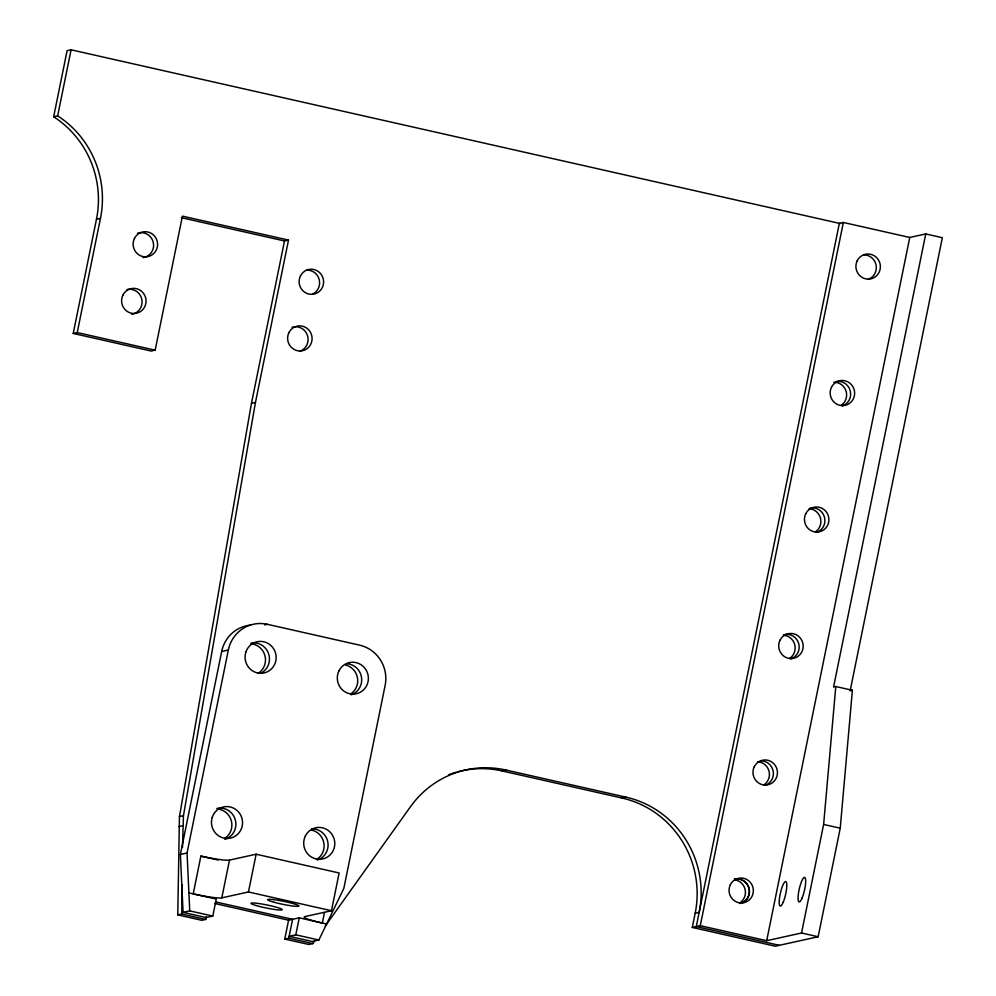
<?xml version="1.0" encoding="UTF-8"?>
<svg xmlns="http://www.w3.org/2000/svg" width="996" height="996" viewBox="0 0 996 996"><rect width="100%" height="100%" fill="white"/><g stroke="black" fill="none" stroke-linecap="round" stroke-linejoin="round"><path stroke-width="1.49" d="M206.346 916.519L205.749 919.433L201.752 920.304L177.774 914.888L179.454 816.546L251.465 403.33L284.495 240.97L288.504 240.098L255.462 402.446L183.451 815.662L182.492 847.409M177.774 914.888L181.77 914.017L182.094 884.585M692.282 927.45L700.275 925.682L766.683 940.685L801.543 933.003L823.63 824.451L835.781 686.53L852.389 690.278L840.238 828.199L818.152 936.75L775.286 946.2L692.282 927.45L695.171 913.295A96.786 94.085 77.6 0 0 622.139 798.07L501.934 770.904A96.786 94.085 77.6 0 0 457.326 771.912M288.504 240.098L182.43 216.132L155.164 350.169L151.168 351.053L73.231 333.448L96.463 219.269A96.786 94.085 77.6 0 0 53.66 116.756L67.093 50.684L71.09 49.8L840.425 223.59M73.231 333.448L77.227 332.564L100.459 218.398A96.786 94.085 77.6 0 0 57.656 115.872L71.09 49.8M188.904 892.902L216.257 899.077L212.795 916.071L206.135 917.54L183.077 912.336L180.388 854.456L221.672 651.521A33.876 32.93 77.6 0 1 250.656 625.102M212.795 916.071L189.738 910.867L187.049 852.987L228.333 650.052A33.876 32.93 77.6 0 1 267.339 624.305L359.568 645.134A33.876 32.93 77.6 0 1 385.128 685.46L343.832 888.407L318.857 940.025L312.196 941.494L289.139 936.29L295.8 934.821L318.857 940.025M200.881 856.112L193.199 893.873A24.203 2.365 11.5 0 0 221.809 897.857L248.452 891.98L331.456 910.73L339.138 872.982L256.134 854.219L229.491 860.096A24.203 2.365 11.5 0 1 200.881 856.112L218.174 860.021M221.809 897.857L229.491 860.096M248.452 891.98L256.134 854.219M314.537 941.083L312.744 943.598L308.748 944.482L284.769 939.066L288.603 920.18L299.261 917.826L326.613 924.014M284.769 939.066L288.765 938.182L292.6 919.296L215.634 901.915M295.8 934.821L299.261 917.826M324.472 912.473L322.318 923.043A24.203 2.365 11.5 0 1 304.813 916.606L331.456 910.73M700.275 925.682L843.351 222.469L909.759 237.459L925.745 233.936L942.341 237.695L850.161 690.776L852.389 690.278M766.683 940.685L909.759 237.459M925.745 233.936L833.565 687.028L835.781 686.53M325.294 926.006L410.501 806.685A96.786 94.085 77.6 0 1 505.931 770.033L626.135 797.186A96.786 94.085 77.6 0 1 699.167 912.411L695.171 913.295M53.66 116.756L57.656 115.872M96.463 219.269L100.459 218.398M843.351 222.469L839.354 223.341L696.279 926.566L779.283 945.316M251.465 403.33L255.462 402.446M264.675 624.89L267.339 624.305M221.672 651.521L228.333 650.052M179.454 816.546L183.451 815.662M178.732 826.593L182.729 825.721M501.934 770.904L505.931 770.033M180.388 854.456L187.049 852.987M622.139 798.07L626.135 797.186M183.077 912.336L189.738 910.867M181.471 217.701L284.495 240.97M77.227 332.564L155.164 350.169M823.63 824.451L840.238 828.199M801.543 933.003L818.152 936.75M214.65 903.472L288.603 920.18M181.77 914.017L205.749 919.433M288.765 938.182L312.744 943.598M809.051 508.744A12.587 12.226 77.6 0 1 815.388 531.889M809.873 508.159A12.587 12.226 77.6 0 1 824.464 517.161A12.587 12.226 77.6 0 1 816.508 532.399M345.351 664.942A15.973 15.525 77.6 0 1 350.704 693.963M346.658 663.71A15.973 15.525 77.6 0 1 351.053 694.847M783.317 635.236A12.587 12.226 77.6 0 1 789.654 658.381M784.138 634.639A12.587 12.226 77.6 0 1 798.73 643.64A12.587 12.226 77.6 0 1 790.774 658.891M735.073 879.866A12.587 12.226 77.6 0 1 739.555 903.086M734.811 879.032A12.587 12.226 77.6 0 1 749.104 888.544A12.587 12.226 77.6 0 1 740.626 903.497M448.773 774.726A96.786 94.085 77.6 0 1 455.882 772.323M127.027 289.537A12.587 12.226 77.6 0 1 141.868 299.609A12.587 12.226 77.6 0 1 131.584 314.263M137.523 233.189A12.587 12.226 77.6 0 1 153.284 242.439A12.587 12.226 77.6 0 1 143.113 257.628M292.015 327.323A12.587 12.226 77.6 0 1 307.478 335.515A12.587 12.226 77.6 0 1 299.684 351.289M311.748 830.129A15.973 15.525 77.6 0 1 317.101 859.15M251.117 643.802A15.973 15.525 77.6 0 1 257.902 673.495M217.128 808.951A15.973 15.525 77.6 0 1 224.61 838.483M306.681 270.115A12.587 12.226 77.6 0 1 312.196 294.281M757.583 761.716A12.587 12.226 77.6 0 1 763.92 784.86M833.727 382.265A12.587 12.226 77.6 0 1 841.122 405.409M311.698 828.896A15.973 15.525 77.6 0 1 317.438 860.034M251.054 643.105A15.973 15.525 77.6 0 1 260.703 673.259M217.078 808.366A15.973 15.525 77.6 0 1 235.392 820.156A15.973 15.525 77.6 0 1 224.922 839.292M835.607 381.667A12.587 12.226 77.6 0 1 850.198 390.669A12.587 12.226 77.6 0 1 842.243 405.92M760.521 760.844A12.587 12.226 77.6 0 1 765.04 785.371M863.457 254.901A12.587 12.226 77.6 0 1 867.977 279.428M734.413 879.207A12.487 12.139 77.6 0 1 748.905 888.146A12.487 12.139 77.6 0 1 741.012 903.272M288.915 332.639A12.587 12.226 77.6 0 0 300.531 350.978A12.587 12.226 77.6 0 0 310.092 331.668A12.587 12.226 77.6 0 0 288.915 332.639M300.431 276.004A12.587 12.226 77.6 0 0 312.059 294.343A12.587 12.226 77.6 0 0 321.608 275.033A12.587 12.226 77.6 0 0 300.431 276.004M122.894 295.14A12.587 12.226 77.6 0 0 134.522 313.479A12.587 12.226 77.6 0 0 144.071 294.169A12.587 12.226 77.6 0 0 122.894 295.14M134.423 238.492A12.587 12.226 77.6 0 0 146.051 256.844A12.587 12.226 77.6 0 0 155.6 237.534A12.587 12.226 77.6 0 0 134.423 238.492M245.937 651.894A15.973 15.525 77.6 0 0 263.517 673.047A15.973 15.525 77.6 0 0 272.394 647.076A15.973 15.525 77.6 0 0 245.937 651.894M338.964 670.818A15.973 15.525 77.6 0 0 353.717 694.112A15.973 15.525 77.6 0 0 365.843 669.586A15.973 15.525 77.6 0 0 338.964 670.818M305.361 836.005A15.973 15.525 77.6 0 0 320.114 859.299A15.973 15.525 77.6 0 0 332.241 834.773A15.973 15.525 77.6 0 0 305.361 836.005M212.21 817.455A15.973 15.525 77.6 0 0 230.275 838.159A15.973 15.525 77.6 0 0 238.542 811.964A15.973 15.525 77.6 0 0 212.21 817.455M273.663 902.139A15.973 1.556 11.5 0 0 298.8 906.173A15.973 1.556 11.5 0 0 277.423 900.172A15.973 1.556 11.5 0 0 273.663 902.139M255.86 905.476A15.973 1.556 11.5 0 0 281.856 909.933A15.973 1.556 11.5 0 0 262.209 904.082A15.973 1.556 11.5 0 0 255.86 905.476M730.342 884.759A12.487 12.139 77.6 0 0 741.883 902.961A12.487 12.139 77.6 0 0 751.37 883.788A12.487 12.139 77.6 0 0 730.342 884.759M857.207 260.778A12.587 12.226 77.6 0 0 868.836 279.117A12.587 12.226 77.6 0 0 878.385 259.807A12.587 12.226 77.6 0 0 857.207 260.778M831.473 387.257A12.587 12.226 77.6 0 0 843.102 405.609A12.587 12.226 77.6 0 0 852.651 386.299A12.587 12.226 77.6 0 0 831.473 387.257M805.739 513.749A12.587 12.226 77.6 0 0 817.367 532.088A12.587 12.226 77.6 0 0 826.917 512.778A12.587 12.226 77.6 0 0 805.739 513.749M780.005 640.229A12.587 12.226 77.6 0 0 791.633 658.58A12.587 12.226 77.6 0 0 801.182 639.27A12.587 12.226 77.6 0 0 780.005 640.229M754.271 766.721A12.587 12.226 77.6 0 0 765.899 785.06A12.587 12.226 77.6 0 0 775.448 765.75A12.587 12.226 77.6 0 0 754.271 766.721M783.279 902.04A12.587 2.689 -77.3 0 0 786.168 881.796A12.587 2.689 -77.3 0 0 779.569 897.608A12.587 2.689 -77.3 0 0 783.279 902.04M802.154 897.882A12.587 2.689 -77.3 0 0 805.042 877.638A12.587 2.689 -77.3 0 0 798.443 893.437A12.587 2.689 -77.3 0 0 802.154 897.882"/></g></svg>
